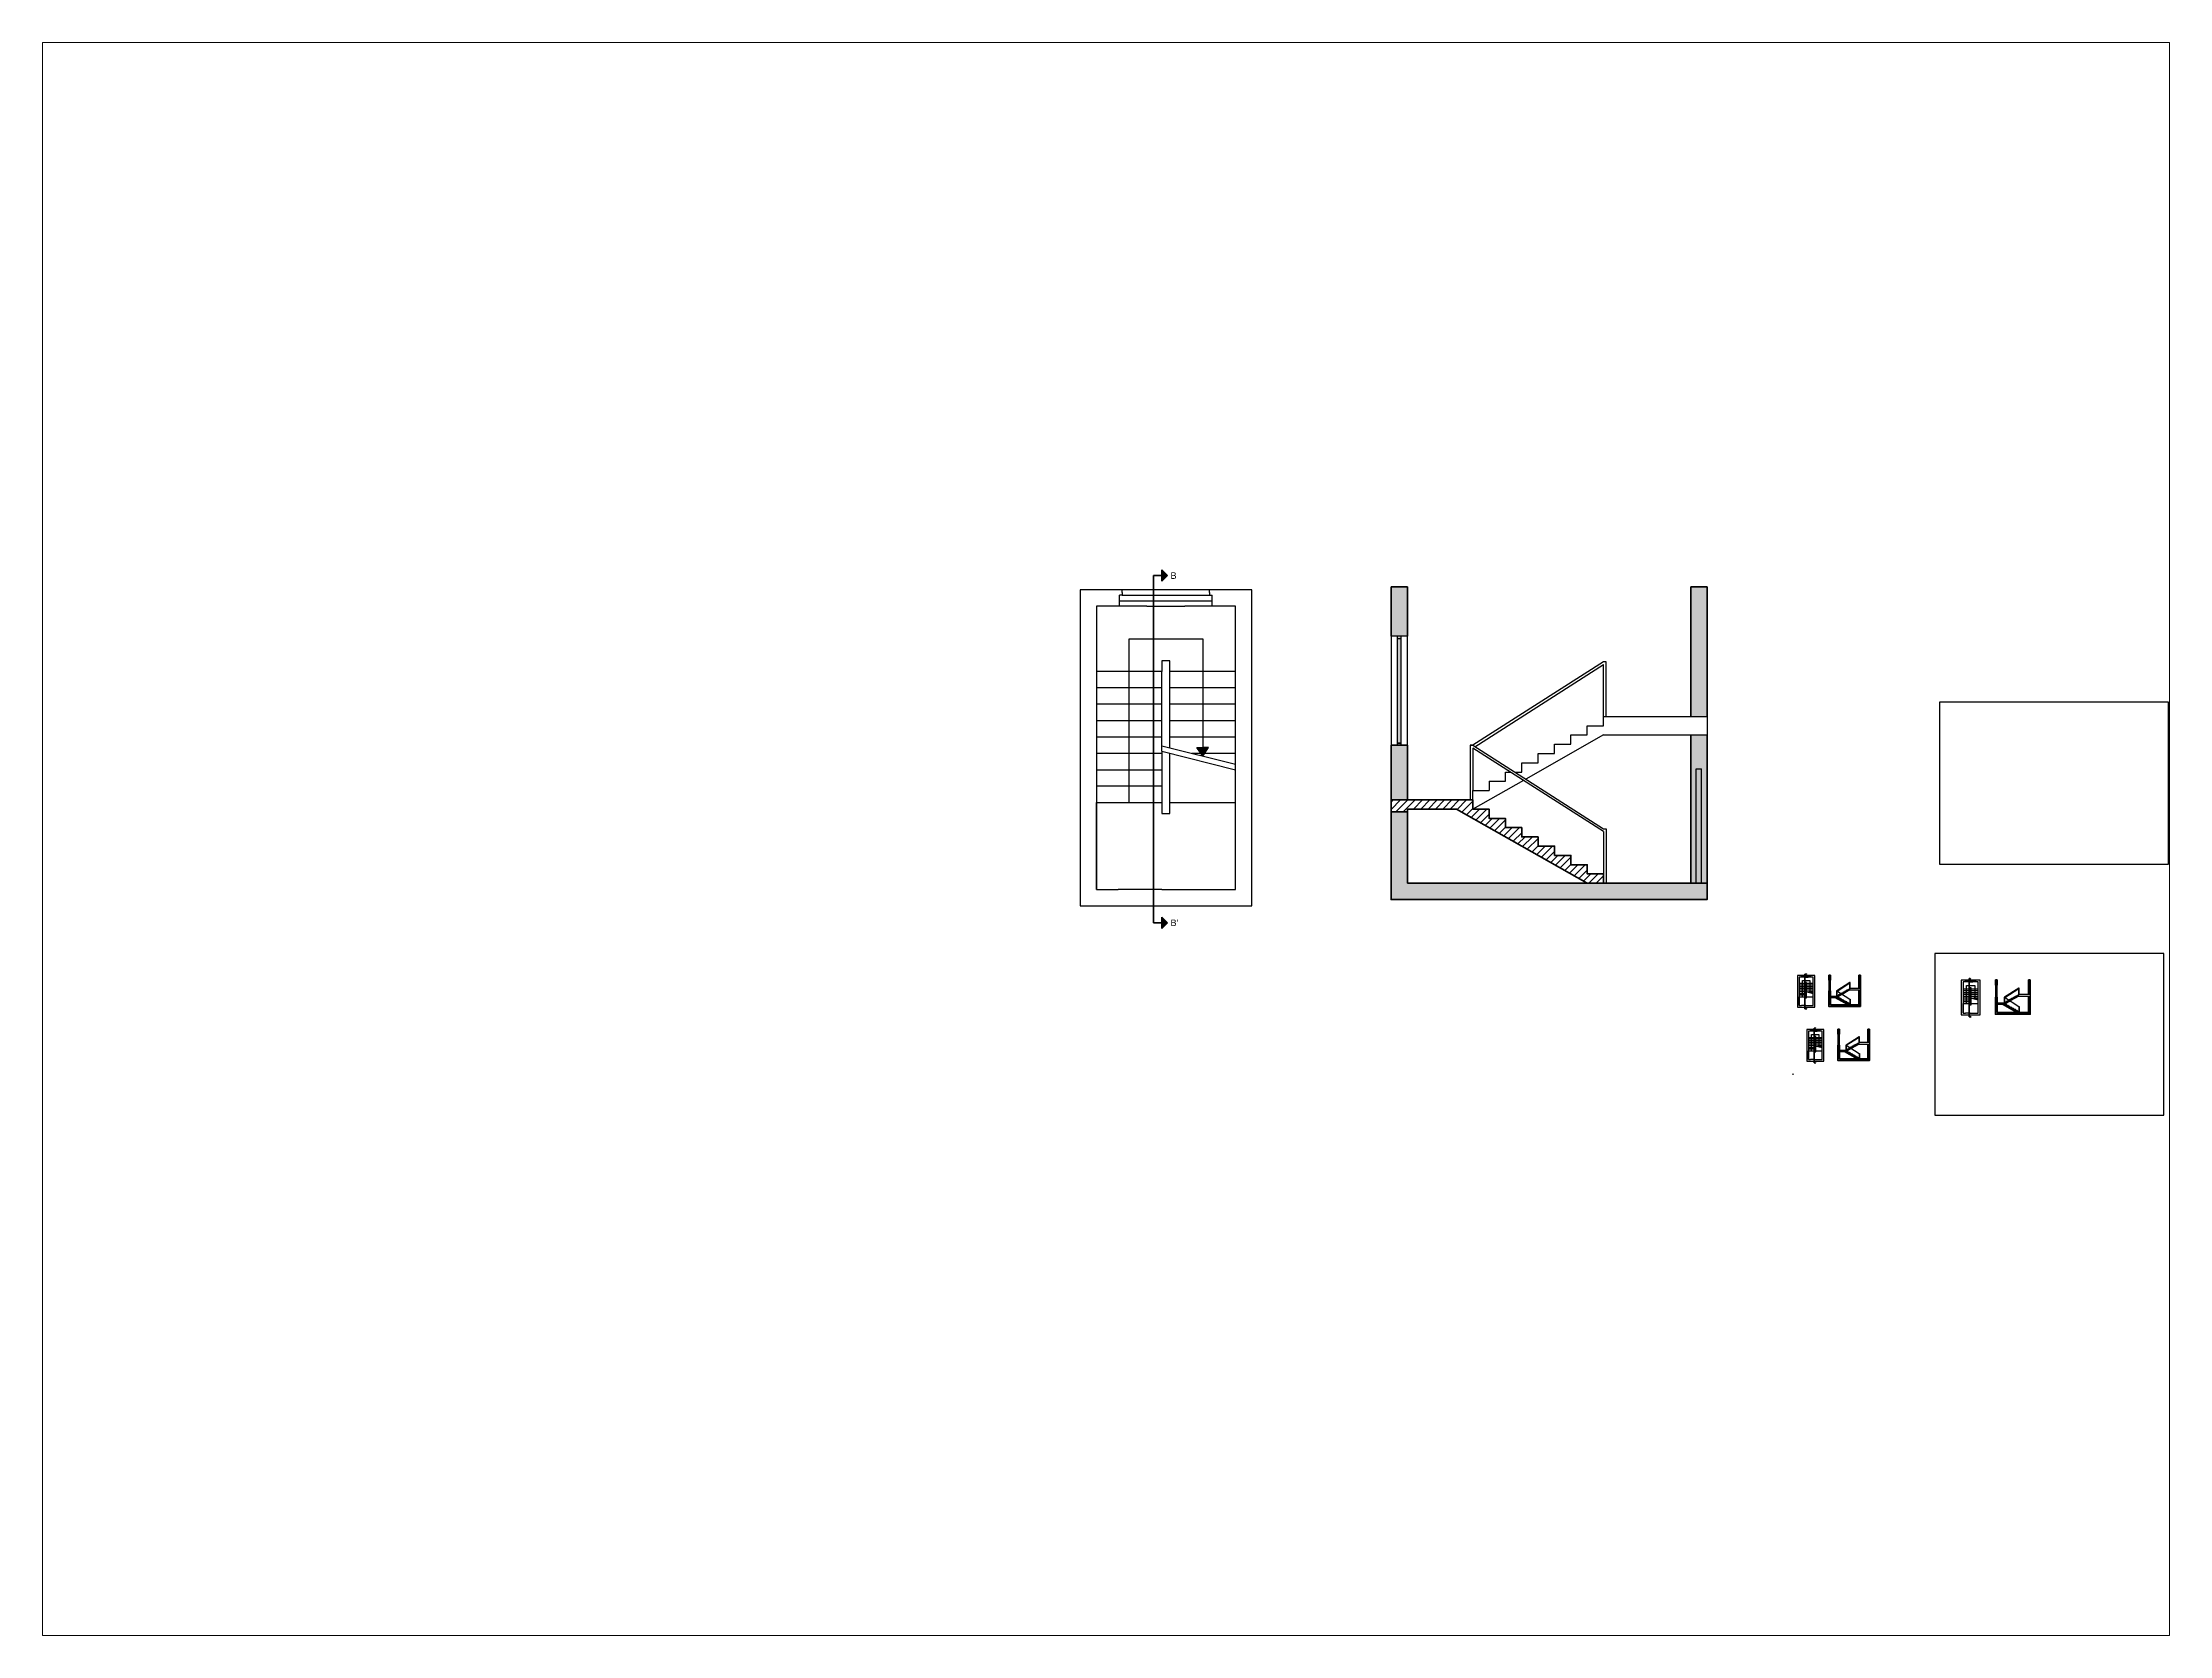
# Paper-space layout 'Layout2' of a CAD drawing. Header units: millimetres. Extents: x -1 to 389, y -3 to 290.
# The model-space entities are those that its viewports show. They can reach past a viewport. Long polylines and large blocks are cut down to what shows.
import ezdxf

# ---------------------------------------------------------------- set-up
doc = ezdxf.new("R2010")
doc.units = ezdxf.units.MM
doc.linetypes.add('ACAD_ISO02W100', pattern=[15, 12, -3])
doc.linetypes.add('ACAD_ISO10W100', pattern=[18, 12, -3, 0, -3])
doc.layers.add('linee di sezione', color=201, linetype='ACAD_ISO10W100', lineweight=35)
doc.layers.add('muri grandi', color=7, linetype='Continuous', lineweight=40)
for name, color, linetype in [('porte', 42, 'Continuous'), ('solid', 254, 'Continuous'), ('tratteggiata', 7, 'ACAD_ISO02W100'), ('vetro', 140, 'Continuous')]:
    doc.layers.add(name, color=color, linetype=linetype)
doc.styles.get("Standard").update_dxf_attribs({"font": 'arial.ttf'})

msp = doc.modelspace()

# ---------------------------------------------------------------- hatches: boundary and pattern name
h = msp.add_hatch(color=256)
h.dxf.hatch_style = 1
h.paths.add_polyline_path([(-7827, 5916), (-7720, 6072), (-7827, 6072), (-7933, 6072)])
h = msp.add_hatch()
h.set_pattern_fill('ANSI31', color=256, scale=30)
h.set_pattern_definition([(45, (-43543.1, -8910.05), (-67.35192, 67.35192), [])])
h.paths.add_polyline_path([(-2870, 5114), (-4370, 5114), (-4370, 4894), (-4070, 4894), (-4070, 4944), (-3170, 4944), (-770, 3584), (-470, 3584), (-470, 3754), (-770, 3754), (-770, 3924), (-1070, 3924), (-1070, 4094), (-1370, 4094), (-1370, 4264), (-1670, 4264), (-1670, 4434), (-1970, 4434), (-1970, 4604), (-2270, 4604), (-2270, 4774), (-2570, 4774), (-2570, 4944), (-2870, 4944)])
h = msp.add_hatch(color=256)
h.dxf.hatch_style = 1
h.paths.add_polyline_path([(3317, 1587), (3328, 1602), (3317, 1602), (3307, 1602)])
h = msp.add_hatch()
h.set_pattern_fill('ANSI31', color=256, scale=3)
h.set_pattern_definition([(45, (-254.4135, 104.243), (-6.735192, 6.735192), [])])
h.paths.add_polyline_path([(3813, 1507), (3663, 1507), (3663, 1485), (3693, 1485), (3693, 1490), (3783, 1490), (4023, 1354), (4053, 1354), (4053, 1371), (4023, 1371), (4023, 1388), (3993, 1388), (3993, 1405), (3963, 1405), (3963, 1422), (3933, 1422), (3933, 1439), (3903, 1439), (3903, 1456), (3873, 1456), (3873, 1473), (3843, 1473), (3843, 1490), (3813, 1490)])
h = msp.add_hatch(color=256)
h.dxf.hatch_style = 1
h.paths.add_polyline_path([(6342, 1469), (6354, 1486), (6342, 1486), (6331, 1486)])
h = msp.add_hatch()
h.set_pattern_fill('ANSI31', color=256, scale=3.3)
h.set_pattern_definition([(45, (2413.643, -161.735), (-7.408711, 7.408711), [])])
h.paths.add_polyline_path([(6888, 1381), (6723, 1381), (6723, 1357), (6756, 1357), (6756, 1362), (6855, 1362), (7119, 1213), (7152, 1213), (7152, 1231), (7119, 1231), (7119, 1250), (7086, 1250), (7086, 1269), (7053, 1269), (7053, 1287), (7020, 1287), (7020, 1306), (6987, 1306), (6987, 1325), (6954, 1325), (6954, 1343), (6921, 1343), (6921, 1362), (6888, 1362)])
h = msp.add_hatch(color=256)
h.dxf.hatch_style = 1
h.paths.add_polyline_path([(3484, 595), (3495, 610), (3484, 610), (3474, 610)])
h = msp.add_hatch()
h.set_pattern_fill('ANSI31', color=256, scale=3)
h.set_pattern_definition([(45, (-87.376, -888.119), (-6.735192, 6.735192), [])])
h.paths.add_polyline_path([(3980, 514), (3830, 514), (3830, 492), (3860, 492), (3860, 497), (3950, 497), (4190, 361), (4220, 361), (4220, 378), (4190, 378), (4190, 395), (4160, 395), (4160, 412), (4130, 412), (4130, 429), (4100, 429), (4100, 446), (4070, 446), (4070, 463), (4040, 463), (4040, 480), (4010, 480), (4010, 497), (3980, 497)])
at = {"layer": 'linee di sezione'}
h = msp.add_hatch(color=256, dxfattribs=at)
h.dxf.hatch_style = 1
h.paths.add_polyline_path([(-8471, 9229), (-8577, 9335), (-8577, 9229), (-8577, 9123)])
h = msp.add_hatch(color=256, dxfattribs=at)
h.dxf.hatch_style = 1
h.paths.add_polyline_path([(-8471, 2857), (-8577, 2963), (-8577, 2857), (-8577, 2751)])
h = msp.add_hatch(color=256, dxfattribs=at)
h.dxf.hatch_style = 1
h.paths.add_polyline_path([(3253, 1918), (3242, 1929), (3242, 1918), (3242, 1908)])
h = msp.add_hatch(color=256, dxfattribs=at)
h.dxf.hatch_style = 1
h.paths.add_polyline_path([(6272, 1834), (6260, 1845), (6260, 1834), (6260, 1822)])
h = msp.add_hatch(color=256, dxfattribs=at)
h.dxf.hatch_style = 1
h.paths.add_polyline_path([(3253, 1281), (3242, 1292), (3242, 1281), (3242, 1270)])
h = msp.add_hatch(color=256, dxfattribs=at)
h.dxf.hatch_style = 1
h.paths.add_polyline_path([(3420, 926), (3409, 936), (3409, 926), (3409, 915)])
h = msp.add_hatch(color=256, dxfattribs=at)
h.dxf.hatch_style = 1
h.paths.add_polyline_path([(6272, 1133), (6260, 1144), (6260, 1133), (6260, 1121)])
h = msp.add_hatch(color=256, dxfattribs=at)
h.dxf.hatch_style = 1
h.paths.add_polyline_path([(3420, 289), (3409, 299), (3409, 289), (3409, 278)])
at = {"layer": 'porte'}
h = msp.add_hatch(color=256, dxfattribs=at)
h.dxf.hatch_style = 1
h.paths.add_polyline_path([(-4182, 8114), (-4258, 8114), (-4258, 8075), (-4182, 8075)])
h.paths.add_polyline_path([(-4182, 6152), (-4258, 6152), (-4258, 6114), (-4182, 6114)])
h = msp.add_hatch(color=256, dxfattribs=at)
h.dxf.hatch_style = 1
h.paths.add_polyline_path([(1230, 3584), (1330, 3584), (1330, 5684), (1230, 5684)])
h = msp.add_hatch(color=256, dxfattribs=at)
h.dxf.hatch_style = 1
h.paths.add_polyline_path([(3682, 1807), (3674, 1807), (3674, 1803), (3682, 1803)])
h.paths.add_polyline_path([(3682, 1610), (3674, 1610), (3674, 1607), (3682, 1607)])
h = msp.add_hatch(color=256, dxfattribs=at)
h.dxf.hatch_style = 1
h.paths.add_polyline_path([(4233, 1564), (4223, 1564), (4223, 1354), (4233, 1354)])
h = msp.add_hatch(color=256, dxfattribs=at)
h.dxf.hatch_style = 1
h.paths.add_polyline_path([(6743, 1711), (6735, 1711), (6735, 1707), (6743, 1707)])
h.paths.add_polyline_path([(6735, 1495), (6735, 1491), (6743, 1491), (6743, 1495)])
h = msp.add_hatch(color=256, dxfattribs=at)
h.dxf.hatch_style = 1
h.paths.add_polyline_path([(7339, 1213), (7350, 1213), (7350, 1444), (7339, 1444)])
h = msp.add_hatch(color=256, dxfattribs=at)
h.dxf.hatch_style = 1
h.paths.add_polyline_path([(3849, 814), (3841, 814), (3841, 810), (3849, 810)])
h.paths.add_polyline_path([(3849, 618), (3841, 618), (3841, 614), (3849, 614)])
h = msp.add_hatch(color=256, dxfattribs=at)
h.dxf.hatch_style = 1
h.paths.add_polyline_path([(4400, 571), (4390, 571), (4390, 361), (4400, 361)])
at = {"layer": 'solid'}
h = msp.add_hatch(color=256, dxfattribs=at)
h.dxf.hatch_style = 1
h.paths.add_polyline_path([(1430, 6304), (1130, 6304), (1130, 3584), (1230, 3584), (1230, 5684), (1330, 5684), (1330, 3584), (1430, 3584)])
h.paths.add_polyline_path([(1430, 3284), (1430, 3584), (1130, 3584), (-470, 3584), (-770, 3584), (-4070, 3584), (-4070, 4894), (-4370, 4894), (-4370, 3584), (-4370, 3284)])
h.paths.add_polyline_path([(-4070, 6114), (-4370, 6114), (-4370, 5114), (-4070, 5114)])
h.paths.add_polyline_path([(-4370, 8114), (-4070, 8114), (-4070, 9024), (-4370, 9024)])
h = msp.add_hatch(color=256, dxfattribs=at)
h.dxf.hatch_style = 1
h.paths.add_polyline_path([(1130, 6644), (1430, 6644), (1430, 9024), (1130, 9024)])
h = msp.add_hatch(color=256, dxfattribs=at)
h.dxf.hatch_style = 1
h.paths.add_polyline_path([(4243, 1626), (4213, 1626), (4213, 1354), (4223, 1354), (4223, 1564), (4233, 1564), (4233, 1354), (4243, 1354)])
h.paths.add_polyline_path([(4243, 1354), (4233, 1354), (4213, 1354), (4053, 1354), (4023, 1354), (3693, 1354), (3693, 1485), (3663, 1485), (3663, 1354), (3663, 1324), (4243, 1324)])
h.paths.add_polyline_path([(3693, 1607), (3663, 1607), (3663, 1507), (3693, 1507)])
h.paths.add_polyline_path([(3693, 1898), (3663, 1898), (3663, 1807), (3693, 1807)])
h = msp.add_hatch(color=256, dxfattribs=at)
h.dxf.hatch_style = 1
h.paths.add_polyline_path([(4243, 1898), (4213, 1898), (4213, 1660), (4243, 1660)])
h = msp.add_hatch(color=256, dxfattribs=at)
h.dxf.hatch_style = 1
h.paths.add_polyline_path([(7361, 1512), (7328, 1512), (7328, 1213), (7339, 1213), (7339, 1444), (7350, 1444), (7350, 1213), (7361, 1213)])
h.paths.add_polyline_path([(7361, 1180), (7361, 1213), (7328, 1213), (7152, 1213), (7119, 1213), (6756, 1213), (6756, 1357), (6723, 1357), (6723, 1213), (6723, 1180)])
h.paths.add_polyline_path([(6756, 1491), (6723, 1491), (6723, 1381), (6756, 1381)])
h.paths.add_polyline_path([(6723, 1711), (6756, 1711), (6756, 1811), (6723, 1811)])
h = msp.add_hatch(color=256, dxfattribs=at)
h.dxf.hatch_style = 1
h.paths.add_polyline_path([(7328, 1549), (7361, 1549), (7361, 1811), (7328, 1811)])
h = msp.add_hatch(color=256, dxfattribs=at)
h.dxf.hatch_style = 1
h.paths.add_polyline_path([(4410, 633), (4380, 633), (4380, 361), (4390, 361), (4390, 571), (4400, 571), (4400, 361), (4410, 361)])
h.paths.add_polyline_path([(4410, 361), (4400, 361), (4380, 361), (4220, 361), (4190, 361), (3860, 361), (3860, 492), (3830, 492), (3830, 361), (3830, 331), (4410, 331)])
h.paths.add_polyline_path([(3860, 614), (3830, 614), (3830, 514), (3860, 514)])
h.paths.add_polyline_path([(3860, 905), (3830, 905), (3830, 814), (3860, 814)])
h = msp.add_hatch(color=256, dxfattribs=at)
h.dxf.hatch_style = 1
h.paths.add_polyline_path([(4410, 905), (4380, 905), (4380, 667), (4410, 667)])
at = {"layer": 'vetro'}
h = msp.add_hatch(color=256, dxfattribs=at)
h.dxf.hatch_style = 1
h.paths.add_polyline_path([(-4182, 8075), (-4258, 8075), (-4258, 6152), (-4182, 6152)])
h = msp.add_hatch(color=256, dxfattribs=at)
h.dxf.hatch_style = 1
h.paths.add_polyline_path([(3682, 1803), (3674, 1803), (3674, 1610), (3682, 1610)])
h = msp.add_hatch(color=256, dxfattribs=at)
h.dxf.hatch_style = 1
h.paths.add_polyline_path([(6743, 1707), (6735, 1707), (6735, 1495), (6743, 1495)])
h = msp.add_hatch(color=256, dxfattribs=at)
h.dxf.hatch_style = 1
h.paths.add_polyline_path([(3849, 810), (3841, 810), (3841, 618), (3849, 618)])

# ---------------------------------------------------------------- linework, layer by layer
for p, q in [((-9777, 8666), (-9777, 3466)), ((-8852, 8666), (-9777, 8666)), ((-9352, 8666), (-9352, 8866)), ((-9302, 8866), (-9352, 8866)), ((-9352, 8766), (-7652, 8766)), ((-9302, 8916), (-9302, 8966)), ((-9302, 8916), (-9302, 8866)), ((-9302, 8866), (-7702, 8866)), ((-8852, 8666), (-8152, 8666)), ((-7227, 8666), (-8152, 8666)), ((-7702, 8916), (-7702, 8966)), ((-7702, 8916), (-7702, 8866)), ((-7702, 8866), (-7652, 8866)), ((-7652, 8666), (-7652, 8866)), ((-7227, 3466), (-7227, 8666)), ((-9177, 5066), (-9177, 8066)), ((-9177, 8066), (-7827, 8066)), ((-7827, 8066), (-7827, 5916)), ((-8577, 7466), (-9777, 7466)), ((-8427, 7666), (-8577, 7666)), ((-8577, 7666), (-8577, 7466)), ((-8577, 7166), (-8577, 7466)), ((-8427, 6066), (-8427, 7666)), ((-7227, 7466), (-8427, 7466)), ((-8577, 7166), (-9777, 7166)), ((-8577, 6866), (-8577, 7166)), ((-7227, 7166), (-8427, 7166)), ((-8577, 6866), (-9777, 6866)), ((-8577, 6566), (-8577, 6866)), ((-7227, 6866), (-8427, 6866)), ((-8577, 6266), (-9777, 6266)), ((-8577, 6004), (-8577, 6266)), ((-7227, 6266), (-8427, 6266)), ((-8577, 5966), (-9777, 5966)), ((-7227, 5966), (-8027, 5966)), ((-9777, 5666), (-8577, 5666)), ((-8577, 5366), (-9777, 5366)), ((-9777, 3466), (-9777, 5066)), ((-9777, 5066), (-8577, 5066)), ((-9777, 3466), (-9377, 3466)), ((-8577, 3466), (-9377, 3466)), ((-8577, 3466), (-7227, 3466)), ((3122, 1862), (3122, 1342)), ((3215, 1862), (3122, 1862)), ((3242, 1742), (3122, 1742)), ((3242, 1712), (3122, 1712)), ((3242, 1682), (3122, 1682)), ((3242, 1622), (3122, 1622)), ((3242, 1592), (3122, 1592)), ((3122, 1562), (3242, 1562)), ((3165, 1862), (3165, 1882)), ((3170, 1882), (3165, 1882)), ((3165, 1872), (3335, 1872)), ((3170, 1887), (3170, 1892)), ((3170, 1887), (3170, 1882)), ((3170, 1882), (3330, 1882)), ((3182, 1502), (3182, 1802)), ((3182, 1802), (3317, 1802)), ((3215, 1862), (3285, 1862)), ((3257, 1762), (3242, 1762)), ((3242, 1762), (3242, 1742)), ((3242, 1712), (3242, 1742)), ((3242, 1682), (3242, 1712)), ((3242, 1652), (3242, 1682)), ((3242, 1596), (3242, 1622)), ((3257, 1602), (3257, 1762)), ((3377, 1742), (3257, 1742)), ((3377, 1712), (3257, 1712)), ((3377, 1682), (3257, 1682)), ((3377, 1622), (3257, 1622)), ((3377, 1862), (3285, 1862)), ((3377, 1592), (3297, 1592)), ((3317, 1802), (3317, 1587)), ((3330, 1887), (3330, 1892)), ((3330, 1887), (3330, 1882)), ((3330, 1882), (3335, 1882)), ((3335, 1862), (3335, 1882)), ((3377, 1342), (3377, 1862)), ((6128, 1772), (6128, 1200)), ((6230, 1772), (6128, 1772)), ((6260, 1640), (6128, 1640)), ((6260, 1607), (6128, 1607)), ((6260, 1574), (6128, 1574)), ((6175, 1772), (6175, 1794)), ((6180, 1794), (6175, 1794)), ((6175, 1783), (6362, 1783)), ((6180, 1799), (6180, 1805)), ((6180, 1799), (6180, 1794)), ((6180, 1794), (6356, 1794)), ((6194, 1376), (6194, 1706)), ((6194, 1706), (6342, 1706)), ((6230, 1772), (6307, 1772)), ((6276, 1662), (6260, 1662)), ((6260, 1662), (6260, 1640)), ((6260, 1607), (6260, 1640)), ((6260, 1574), (6260, 1607)), ((6260, 1541), (6260, 1574)), ((6276, 1486), (6276, 1662)), ((6408, 1640), (6276, 1640)), ((6408, 1607), (6276, 1607)), ((6408, 1574), (6276, 1574)), ((6408, 1772), (6307, 1772)), ((6342, 1706), (6342, 1469)), ((6356, 1799), (6356, 1805)), ((6356, 1799), (6356, 1794)), ((6356, 1794), (6362, 1794)), ((6362, 1772), (6362, 1794)), ((6408, 1200), (6408, 1772)), ((3242, 1532), (3122, 1532)), ((3122, 1342), (3122, 1502)), ((3122, 1502), (3242, 1502)), ((3122, 1342), (3162, 1342)), ((3242, 1342), (3162, 1342)), ((3242, 1342), (3377, 1342)), ((6260, 1508), (6128, 1508)), ((6260, 1475), (6128, 1475)), ((6128, 1442), (6260, 1442)), ((6260, 1409), (6128, 1409)), ((6128, 1200), (6128, 1376)), ((6128, 1376), (6260, 1376)), ((6128, 1200), (6172, 1200)), ((6260, 1200), (6172, 1200)), ((6260, 1479), (6260, 1508)), ((6260, 1200), (6408, 1200)), ((6408, 1508), (6276, 1508)), ((6408, 1475), (6320, 1475)), ((3289, 870), (3289, 350)), ((3382, 870), (3289, 870)), ((3332, 870), (3332, 890)), ((3337, 890), (3332, 890)), ((3332, 880), (3502, 880)), ((3337, 895), (3337, 900)), ((3337, 895), (3337, 890)), ((3337, 890), (3497, 890)), ((3349, 510), (3349, 810)), ((3349, 810), (3484, 810)), ((3382, 870), (3452, 870)), ((3544, 870), (3452, 870)), ((3484, 810), (3484, 595)), ((3497, 895), (3497, 900)), ((3497, 895), (3497, 890)), ((3497, 890), (3502, 890)), ((3502, 870), (3502, 890)), ((3544, 350), (3544, 870)), ((3409, 750), (3289, 750)), ((3409, 720), (3289, 720)), ((3409, 690), (3289, 690)), ((3409, 630), (3289, 630)), ((3409, 600), (3289, 600)), ((3289, 570), (3409, 570)), ((3409, 540), (3289, 540)), ((3289, 350), (3289, 510)), ((3289, 510), (3409, 510)), ((3424, 770), (3409, 770)), ((3409, 770), (3409, 750)), ((3409, 720), (3409, 750)), ((3409, 690), (3409, 720)), ((3409, 660), (3409, 690)), ((3409, 603), (3409, 630)), ((3424, 610), (3424, 770)), ((3544, 750), (3424, 750)), ((3544, 720), (3424, 720)), ((3544, 690), (3424, 690)), ((3544, 630), (3424, 630)), ((3544, 600), (3464, 600)), ((3289, 350), (3329, 350)), ((3409, 350), (3329, 350)), ((3409, 350), (3544, 350))]:
    msp.add_line(p, q)
for points in [[(-8577, 3166), (-6927, 3166), (-6927, 8966), (-10077, 8966), (-10077, 3166), (-8577, 3166)], [(-4370, 8114), (-4370, 6114)], [(-4070, 8114), (-4370, 8114)], [(-4258, 8114), (-4258, 8075), (-4182, 8075), (-4182, 8114)], [(-4258, 8075), (-4258, 6152)], [(-4182, 6152), (-4182, 8075)], [(-4070, 6114), (-4070, 8114)], [(-420, 7644), (-470, 7644), (-2870, 6114)], [(-2830, 6089), (-470, 7594)], [(-470, 6644), (-470, 7594)], [(-420, 6644), (-420, 7644)], [(-470, 6474), (-470, 6644), (1430, 6644)], [(1430, 6644), (1430, 6304)], [(-8577, 6266), (-8577, 6566), (-9777, 6566)], [(-7227, 6266), (-7227, 6566), (-8427, 6566)], [(-2101, 5624), (-1970, 5624), (-1970, 5794), (-1670, 5794), (-1670, 5964), (-1370, 5964), (-1370, 6134), (-1070, 6134), (-1070, 6304), (-770, 6304)], [(-470, 6304), (-1898, 5494)], [(-770, 6304), (-770, 6474), (-470, 6474)], [(-470, 6304), (1430, 6304)], [(-8577, 6104), (-7226, 5766)], [(-8577, 6004), (-7227, 5666)], [(-7827, 5916), (-7933, 6072), (-7827, 6072)], [(-7827, 5916), (-7720, 6072), (-7827, 6072)], [(-4182, 6114), (-4182, 6152), (-4258, 6152), (-4258, 6114)], [(-4258, 6152), (-4182, 6152)], [(-2870, 6114), (-2920, 6114), (-2920, 5114)], [(-2920, 6114), (-2870, 6114), (-470, 4584)], [(-2870, 6064), (-2870, 5284)], [(-470, 4534), (-2870, 6064)], [(-1940, 5471), (-2870, 4944)], [(-2270, 5624), (-2179, 5624)], [(-2270, 5454), (-2270, 5624)], [(1230, 3584), (1230, 5684)], [(1230, 5684), (1330, 5684)], [(1330, 3584), (1330, 5684)], [(-2870, 5114), (-2870, 5284), (-2570, 5284)], [(-2570, 5454), (-2270, 5454)], [(-2570, 5454), (-2570, 5284)], [(-470, 4584), (-420, 4584), (-420, 3584)], [(-470, 4534), (-470, 3754)], [(1430, 3584), (1130, 3584)], [(1230, 3584), (1330, 3584)], [(3242, 1312), (3407, 1312), (3407, 1892), (3092, 1892), (3092, 1312), (3242, 1312)], [(3242, 1622), (3242, 1652), (3122, 1652)], [(3242, 1606), (3377, 1572)], [(3242, 1596), (3377, 1562)], [(3377, 1622), (3377, 1652), (3257, 1652)], [(3317, 1587), (3307, 1602), (3317, 1602)], [(3317, 1587), (3328, 1602), (3317, 1602)], [(3663, 1807), (3663, 1607)], [(3693, 1807), (3663, 1807)], [(3674, 1807), (3674, 1803), (3682, 1803), (3682, 1807)], [(3674, 1803), (3674, 1610)], [(3682, 1607), (3682, 1610), (3674, 1610), (3674, 1607)], [(3674, 1610), (3682, 1610)], [(3682, 1610), (3682, 1803)], [(3693, 1607), (3693, 1807)], [(3813, 1607), (3808, 1607), (3808, 1507)], [(3808, 1607), (3813, 1607), (4053, 1454)], [(4058, 1760), (4053, 1760), (3813, 1607)], [(3813, 1602), (3813, 1524)], [(4053, 1449), (3813, 1602)], [(3817, 1604), (4053, 1755)], [(3890, 1558), (3903, 1558), (3903, 1575), (3933, 1575), (3933, 1592), (3963, 1592), (3963, 1609), (3993, 1609), (3993, 1626), (4023, 1626)], [(4053, 1626), (3910, 1545)], [(4023, 1626), (4023, 1643), (4053, 1643)], [(4053, 1660), (4053, 1755)], [(4053, 1643), (4053, 1660), (4243, 1660)], [(4053, 1626), (4243, 1626)], [(4058, 1660), (4058, 1760)], [(4223, 1354), (4223, 1564)], [(4223, 1564), (4233, 1564)], [(4233, 1354), (4233, 1564)], [(4243, 1660), (4243, 1626)], [(6260, 1167), (6441, 1167), (6441, 1805), (6095, 1805), (6095, 1167), (6260, 1167)], [(6723, 1711), (6723, 1491)], [(6756, 1711), (6723, 1711)], [(6735, 1711), (6735, 1707), (6743, 1707), (6743, 1711)], [(6735, 1707), (6735, 1495)], [(6743, 1495), (6743, 1707)], [(6756, 1491), (6756, 1711)], [(7157, 1659), (7152, 1659), (6888, 1491)], [(6892, 1488), (7152, 1654)], [(7152, 1549), (7152, 1654)], [(7157, 1549), (7157, 1659)], [(3906, 1542), (3813, 1490)], [(3813, 1507), (3813, 1524), (3843, 1524)], [(3843, 1541), (3873, 1541)], [(3843, 1541), (3843, 1524)], [(3873, 1558), (3882, 1558)], [(3873, 1541), (3873, 1558)], [(4053, 1454), (4058, 1454), (4058, 1354)], [(4053, 1449), (4053, 1371)], [(4243, 1354), (4213, 1354)], [(4223, 1354), (4233, 1354)], [(6260, 1508), (6260, 1541), (6128, 1541)], [(6260, 1490), (6409, 1453)], [(6260, 1479), (6408, 1442)], [(6408, 1508), (6408, 1541), (6276, 1541)], [(6342, 1469), (6331, 1486), (6342, 1486)], [(6342, 1469), (6354, 1486), (6342, 1486)], [(6743, 1491), (6743, 1495), (6735, 1495), (6735, 1491)], [(6735, 1495), (6743, 1495)], [(6888, 1491), (6882, 1491), (6882, 1381)], [(6882, 1491), (6888, 1491), (7152, 1323)], [(6888, 1485), (6888, 1400)], [(7152, 1317), (6888, 1485)], [(6990, 1420), (6888, 1362)], [(6888, 1381), (6888, 1400), (6921, 1400)], [(6921, 1418), (6954, 1418)], [(6921, 1418), (6921, 1400)], [(6954, 1437), (6964, 1437)], [(6954, 1418), (6954, 1437)], [(6972, 1437), (6987, 1437), (6987, 1456), (7020, 1456), (7020, 1474), (7053, 1474), (7053, 1493), (7086, 1493), (7086, 1512), (7119, 1512)], [(7152, 1512), (6995, 1423)], [(7119, 1512), (7119, 1530), (7152, 1530)], [(7152, 1530), (7152, 1549), (7361, 1549)], [(7152, 1512), (7361, 1512)], [(7152, 1323), (7157, 1323), (7157, 1213)], [(7152, 1317), (7152, 1231)], [(7361, 1213), (7328, 1213)], [(7339, 1213), (7339, 1444)], [(7339, 1444), (7350, 1444)], [(7339, 1213), (7350, 1213)], [(7350, 1213), (7350, 1444)], [(7361, 1549), (7361, 1512)], [(3409, 320), (3574, 320), (3574, 900), (3259, 900), (3259, 320), (3409, 320)], [(3830, 814), (3830, 614)], [(3860, 814), (3830, 814)], [(3841, 814), (3841, 810), (3849, 810), (3849, 814)], [(3841, 810), (3841, 618)], [(3849, 618), (3849, 810)], [(3860, 614), (3860, 814)], [(3409, 630), (3409, 660), (3289, 660)], [(3409, 613), (3544, 580)], [(3409, 603), (3544, 570)], [(3544, 630), (3544, 660), (3424, 660)], [(3484, 595), (3474, 610), (3484, 610)], [(3484, 595), (3495, 610), (3484, 610)], [(3849, 614), (3849, 618), (3841, 618), (3841, 614)], [(3841, 618), (3849, 618)], [(3980, 614), (3975, 614), (3975, 514)], [(3975, 614), (3980, 614), (4220, 461)], [(4225, 767), (4220, 767), (3980, 614)], [(3980, 609), (3980, 531)], [(4220, 456), (3980, 609)], [(4073, 550), (3980, 497)], [(3980, 514), (3980, 531), (4010, 531)], [(3984, 612), (4220, 762)], [(4010, 548), (4040, 548)], [(4010, 548), (4010, 531)], [(4040, 565), (4049, 565)], [(4040, 548), (4040, 565)], [(4057, 565), (4070, 565), (4070, 582), (4100, 582), (4100, 599), (4130, 599), (4130, 616), (4160, 616), (4160, 633), (4190, 633)], [(4220, 633), (4077, 552)], [(4190, 633), (4190, 650), (4220, 650)], [(4220, 667), (4220, 762)], [(4220, 650), (4220, 667), (4410, 667)], [(4220, 633), (4410, 633)], [(4220, 461), (4225, 461), (4225, 361)], [(4220, 456), (4220, 378)], [(4225, 667), (4225, 767)], [(4390, 361), (4390, 571)], [(4390, 571), (4400, 571)], [(4400, 361), (4400, 571)], [(4410, 667), (4410, 633)], [(4410, 361), (4380, 361)], [(4390, 361), (4400, 361)]]:
    msp.add_lwpolyline(points)
at = {"layer": 'linee di sezione'}
for points in [[(-8577, 9229), (-8727, 9229), (-8727, 2857), (-8577, 2857)], [(-8471, 9229), (-8577, 9335), (-8577, 9229)], [(-8471, 9229), (-8577, 9123), (-8577, 9229)], [(-8471, 2857), (-8577, 2963), (-8577, 2857)], [(-8471, 2857), (-8577, 2751), (-8577, 2857)], [(3242, 1918), (3227, 1918), (3227, 1281), (3242, 1281)], [(3253, 1918), (3242, 1929), (3242, 1918)], [(3253, 1918), (3242, 1908), (3242, 1918)], [(6260, 1834), (6243, 1834), (6243, 1133), (6260, 1133)], [(6272, 1834), (6260, 1822), (6260, 1834)], [(3253, 1281), (3242, 1292), (3242, 1281)], [(3253, 1281), (3242, 1270), (3242, 1281)], [(3409, 926), (3394, 926), (3394, 289), (3409, 289)], [(3420, 926), (3409, 936), (3409, 926)], [(3420, 926), (3409, 915), (3409, 926)], [(6272, 1133), (6260, 1144), (6260, 1133)], [(6272, 1133), (6260, 1121), (6260, 1133)], [(3016, 76), (3005, 87), (3005, 76)], [(3420, 289), (3409, 299), (3409, 289)], [(3420, 289), (3409, 278), (3409, 289)]]:
    msp.add_lwpolyline(points, dxfattribs=at)
at = {"layer": 'muri grandi'}
for points in [[(-4370, 9024), (-4370, 8114)], [(-4370, 9024), (-4070, 9024)], [(-4070, 8114), (-4070, 9024)], [(1130, 6644), (1130, 9024)], [(1130, 9024), (1430, 9024)], [(1430, 9024), (1430, 6644)], [(1130, 3584), (1130, 6304)], [(1430, 6304), (1430, 3584)], [(-4370, 6114), (-4370, 5114)], [(-4070, 6114), (-4370, 6114)], [(-4070, 5114), (-4070, 6114)], [(-4370, 5114), (-4370, 4894)], [(-2270, 4604), (-2270, 4774), (-2570, 4774), (-2570, 4944), (-2870, 4944), (-2870, 5114), (-4370, 5114)], [(-4370, 4894), (-4370, 3584)], [(-4070, 4894), (-4370, 4894)], [(-4070, 4894), (-4070, 4944)], [(-4070, 4944), (-3170, 4944)], [(-4070, 3584), (-4070, 4894)], [(-770, 3584), (-3170, 4944)], [(-1970, 4604), (-2270, 4604)], [(-470, 3584), (-470, 3754), (-770, 3754), (-770, 3924), (-1070, 3924), (-1070, 4094), (-1370, 4094), (-1370, 4264), (-1670, 4264), (-1670, 4434), (-1970, 4434), (-1970, 4604)], [(-4370, 3584), (-4370, 3284), (1430, 3284), (1430, 3584)], [(-4070, 3584), (-770, 3584)], [(-770, 3584), (-470, 3584)], [(-470, 3584), (1430, 3584)], [(3663, 1898), (3663, 1807)], [(3663, 1898), (3693, 1898)], [(3663, 1607), (3663, 1507)], [(3693, 1607), (3663, 1607)], [(3693, 1807), (3693, 1898)], [(3693, 1507), (3693, 1607)], [(4213, 1660), (4213, 1898)], [(4213, 1898), (4243, 1898)], [(4213, 1354), (4213, 1626)], [(4243, 1898), (4243, 1660)], [(4243, 1626), (4243, 1354)], [(6723, 1811), (6723, 1711)], [(6723, 1811), (6756, 1811)], [(6756, 1711), (6756, 1811)], [(7328, 1549), (7328, 1811)], [(7328, 1811), (7361, 1811)], [(7361, 1811), (7361, 1549)], [(3663, 1507), (3663, 1485)], [(3873, 1456), (3873, 1473), (3843, 1473), (3843, 1490), (3813, 1490), (3813, 1507), (3663, 1507)], [(3663, 1485), (3663, 1354)], [(3693, 1485), (3663, 1485)], [(3663, 1354), (3663, 1324), (4243, 1324), (4243, 1354)], [(3693, 1485), (3693, 1490)], [(3693, 1490), (3783, 1490)], [(3693, 1354), (3693, 1485)], [(3693, 1354), (4023, 1354)], [(4023, 1354), (3783, 1490)], [(3903, 1456), (3873, 1456)], [(4053, 1354), (4053, 1371), (4023, 1371), (4023, 1388), (3993, 1388), (3993, 1405), (3963, 1405), (3963, 1422), (3933, 1422), (3933, 1439), (3903, 1439), (3903, 1456)], [(4023, 1354), (4053, 1354)], [(4053, 1354), (4243, 1354)], [(6723, 1491), (6723, 1381)], [(6756, 1491), (6723, 1491)], [(6723, 1381), (6723, 1357)], [(6954, 1325), (6954, 1343), (6921, 1343), (6921, 1362), (6888, 1362), (6888, 1381), (6723, 1381)], [(6723, 1357), (6723, 1213)], [(6756, 1357), (6723, 1357)], [(6723, 1213), (6723, 1180), (7361, 1180), (7361, 1213)], [(6756, 1381), (6756, 1491)], [(6756, 1357), (6756, 1362)], [(6756, 1362), (6855, 1362)], [(6756, 1213), (6756, 1357)], [(6756, 1213), (7119, 1213)], [(7119, 1213), (6855, 1362)], [(6987, 1325), (6954, 1325)], [(7152, 1213), (7152, 1231), (7119, 1231), (7119, 1250), (7086, 1250), (7086, 1269), (7053, 1269), (7053, 1287), (7020, 1287), (7020, 1306), (6987, 1306), (6987, 1325)], [(7119, 1213), (7152, 1213)], [(7152, 1213), (7361, 1213)], [(7328, 1213), (7328, 1512)], [(7361, 1512), (7361, 1213)], [(3830, 905), (3830, 814)], [(3830, 905), (3860, 905)], [(3860, 814), (3860, 905)], [(4380, 667), (4380, 905)], [(4380, 905), (4410, 905)], [(4410, 905), (4410, 667)], [(3830, 614), (3830, 514)], [(3860, 614), (3830, 614)], [(3830, 514), (3830, 492)], [(4040, 463), (4040, 480), (4010, 480), (4010, 497), (3980, 497), (3980, 514), (3830, 514)], [(3830, 492), (3830, 361)], [(3860, 492), (3830, 492)], [(3860, 514), (3860, 614)], [(3860, 492), (3860, 497)], [(3860, 497), (3950, 497)], [(3860, 361), (3860, 492)], [(4190, 361), (3950, 497)], [(4070, 463), (4040, 463)], [(4220, 361), (4220, 378), (4190, 378), (4190, 395), (4160, 395), (4160, 412), (4130, 412), (4130, 429), (4100, 429), (4100, 446), (4070, 446), (4070, 463)], [(4380, 361), (4380, 633)], [(4410, 633), (4410, 361)], [(3830, 361), (3830, 331), (4410, 331), (4410, 361)], [(3860, 361), (4190, 361)], [(4190, 361), (4220, 361)], [(4220, 361), (4410, 361)]]:
    msp.add_lwpolyline(points, dxfattribs=at)
at = {"layer": 'porte'}
for points in [[(-4258, 6114), (-4182, 6114)], [(3674, 1607), (3682, 1607)], [(6735, 1491), (6743, 1491)], [(3841, 614), (3849, 614)]]:
    msp.add_lwpolyline(points, dxfattribs=at)
at = {"layer": 'solid'}
for points in [[(5697, 6903), (5697, 3933)], [(5697, 3933), (9897, 3933), (9897, 6903), (5697, 6903)], [(5610, 2296), (5610, -674), (9810, -674), (9810, 2296), (5610, 2296)]]:
    msp.add_lwpolyline(points, dxfattribs=at)
at = {"layer": 'tratteggiata'}
for points in [[(-8577, 6004), (-8577, 4866), (-8427, 4866), (-8427, 5966)], [(-8427, 5066), (-7227, 5066)], [(3242, 1596), (3242, 1482), (3257, 1482), (3257, 1592)], [(3257, 1502), (3377, 1502)], [(6260, 1479), (6260, 1354), (6276, 1354), (6276, 1475)], [(6276, 1376), (6408, 1376)], [(3409, 603), (3409, 490), (3424, 490), (3424, 600)], [(3424, 510), (3544, 510)]]:
    msp.add_lwpolyline(points, dxfattribs=at)

# ---------------------------------------------------------------- texts
at = {"layer": 'linee di sezione', "attachment_point": 1}
for s, width, gutter_width, insert, char_height in [('B', 221.48, 125, (-8418, 9288), 120), ("B'", 221.48, 125, (-8418, 2918), 120), ('B', 22.15, 12.5, (3258, 1924), 12), ('B', 24.36, 13.8, (6277, 1840), 13.2), ("B'", 22.15, 12.5, (3258, 1287), 12), ('B', 22.15, 12.5, (3425, 932), 12), ("B'", 24.36, 13.8, (6277, 1139), 13.2), ("B'", 22.15, 12.5, (3425, 295), 12)]:
    msp.add_mtext_dynamic_manual_height_columns(s, width=width, gutter_width=gutter_width, heights=[0], dxfattribs=dict(at, insert=insert, char_height=char_height))

psp = doc.layouts.new('Layout2')

# ---------------------------------------------------------------- viewports
at = {"layer": 'solid'}
psp.add_viewport(center=(194.17, 143.5), size=(390.35, 292.2489), view_center_point=(-9601.51, 4395.17), view_height=29224.8884, dxfattribs=at)

doc.saveas('drawing.dxf')
